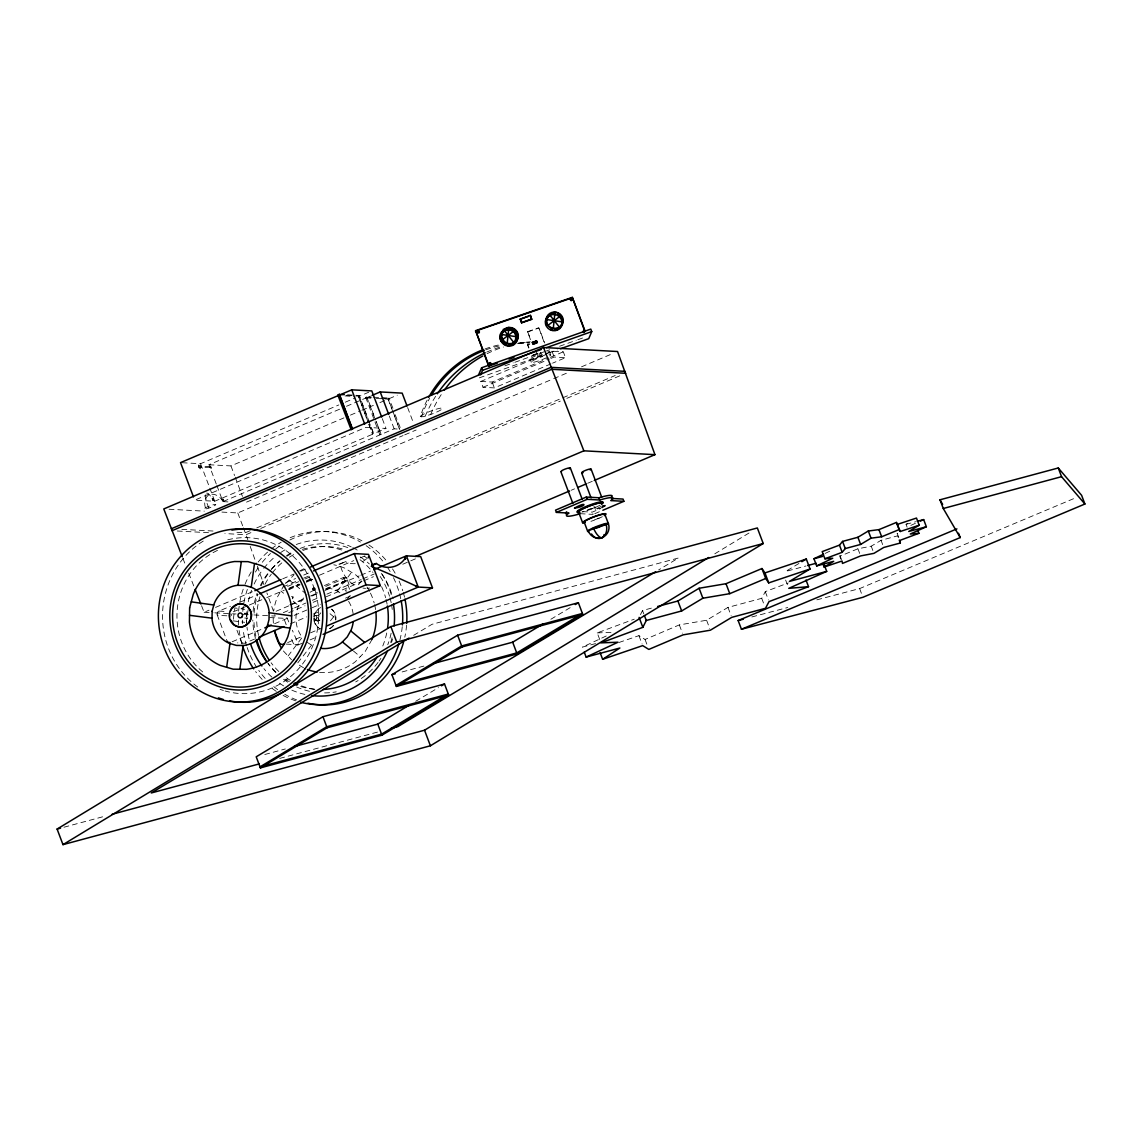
<?xml version="1.0" encoding="UTF-8"?>
<svg xmlns="http://www.w3.org/2000/svg" width="1142" height="1142" viewBox="0 0 1142 1142"><rect width="100%" height="100%" fill="white"/><g stroke="black" fill="none" stroke-linecap="round" stroke-linejoin="round"><path stroke-width="0.75" stroke-dasharray="5 3.75" d="M314.65 588.872L313.422 589.215M335.534 619.892L334.877 613.953A11.563 10.963 -86.9 0 0 331.494 609.171M345.683 591.028L346.868 591.028M221.705 499.354C225.516 505.806 221.391 494.286 223.061 501.723M233.325 619.235L234.881 607.944L244.788 609.328M246.329 622.533L248.085 609.799M201.292 467.635C194.811 458.67 201.406 476.514 200.264 465.336M291.467 596.609L293.423 596.966L292.566 598.836M312.808 588.53L312.965 589.8L314.55 590.071M314.45 590.071L315.121 588.958M315.163 589.301L314.978 588.301M289.854 588.929L289.026 589.258L289.897 588.73M311.737 579.836L312.408 579.308L310.924 579.822M342.828 582.049L341.501 582.506M538.053 356.29L542.236 354.691L538.053 356.29L536.183 351.322M528.76 348.11L527.59 345.012L530.016 343.756M531.858 355.462L540.766 352.621M530.445 339.674L527.647 331.665L538.81 327.725L544.72 343.014M543.963 341.858L538.81 327.725M212.041 498.397C214.453 505.064 211.998 493.915 213.169 501.067M212.54 498.183L213.768 500.81M222.933 498.74L224.06 501.409M640.462 614.639L642.518 610.527L654.309 607.344M618.907 642.503L638.935 635.651L645.059 639.463L679.319 624.902L706.598 620.249L727.982 607.401L761.714 598.322L765.283 591.627L788.308 582.934M284.287 584.861L277.406 597.066A54.302 51.49 -86.9 0 0 273.737 610.727M313.422 588.687L314.678 588.701M371.978 639.491L365.083 651.697L355.447 661.632A54.302 51.49 -86.9 0 1 317.233 672.038M199.436 468.491L198.48 466.093M209.685 466.293C212.055 472.26 210.028 461.925 210.642 468.691M210.456 465.936L211.513 468.32M345.184 590.357L346.269 589.686M288.07 656.008L302.316 637.236L301.645 636.522A30.306 28.736 -86.9 0 1 298.305 606.445L302.145 599.621L306.97 594.654M314.236 621.519L320.816 612.84M337.275 591.142L351.536 572.328M311.595 645.102L297.091 663.759L304.3 668.256M330.466 620.82L335.091 614.867M347.125 599.379L351.251 594.083M358.46 584.79L361.557 580.821L356.618 575.497L345.084 568.302A54.302 51.49 -86.9 0 0 333.792 564.79M312.837 588.216L314.364 587.673M285.5 583.619L293.937 574.926M292.623 598.08L292.637 597.095M289.611 589.144L290.097 588.672M312.437 579.351L311.152 579.936M311.966 579.565L310.938 579.865M289.426 589.129L290.268 588.63M714.792 553.813L749.737 532.572M413.661 635.323L431.962 624.317L678.476 557.995L658.649 569.915M550.872 619.25L572.256 606.388M415.688 701.316L438.442 687.641M798.929 563.477L785.625 571.457L805.981 565.989M907.119 527.19L906.049 524.321L909.018 522.536M840.84 559.137L839.755 556.282L857.928 548.76L871.232 546.204L881.053 540.309L897.626 535.841L898.711 538.71M233.239 611.841L247.614 605.76M825.209 553.385L830.034 551.086L831.119 553.956M606.259 635.98L582.377 647.129L595.867 643.503M910.816 525.406L915.627 523.222M341.743 582.163L342.971 581.806L342.286 582.334M369.437 422.326L359.302 395.503L358.274 395.931L368.409 422.768M182.192 462.724L200.564 463.709L338.803 404.953M345.298 402.184L355.062 398.03M356.061 396.003L359.345 396.217L368.68 392.248M379.843 434.802L365.668 397.288L371.849 397.13M216.266 483.98L208.986 464.737L339.945 409.064M346.483 406.281L366.125 397.93M370.422 396.103L367.153 397.487L375.647 419.942M392.919 408.308L389.051 398.058L388.023 398.501L399.771 429.606M208.986 464.737L230.941 465.922L343.899 417.901M350.437 415.117L360.258 410.949M361.9 410.249L373.363 405.381M379.901 402.598L384.811 400.514M389.122 398.672L397.273 395.203M550.958 363.855L494.358 387.909L483.023 387.295L480.811 381.442L543.877 354.634M545.505 353.949L551.971 351.194L563.306 351.807L565.518 357.66L552.571 363.156M480.811 381.442L492.145 382.056L548.745 358.003M550.373 357.318L563.306 351.807M382.285 418.657L385.982 428.436L365.94 427.351L194.711 500.153L214.753 501.238L373.748 433.746L370.051 423.967M368.595 420.684L373.52 433.732L385.982 428.436M483.023 387.295L549.331 359.116M550.944 358.417L554.184 357.046L565.518 357.66M216.866 485.578L222.933 501.623L394.161 428.835L399.229 429.107M246.529 502.123L403.055 435.573M404.696 434.874L416.116 430.02M221.933 512.087L237.793 512.958L552.057 379.344M553.699 378.659L568.43 372.392M581.521 366.825L610.984 354.305M250.198 530.687L245.287 532.772L236.48 532.3M256.736 527.904L561.193 398.472M562.82 397.787L615.21 375.518M250.926 532.629L246.015 534.727L224.874 533.571M260.747 528.461L560.294 401.127M566.832 398.344L620.848 375.375M201.549 605.731L204.118 612.255L209.029 610.171M215.581 607.387L254.866 590.685M282.688 578.851L294.151 573.983M300.703 571.2L307.241 568.416M226.815 615.795L217.308 615.295L217.108 614.482A3.226 3.069 -86.9 0 1 219.021 611.084L230.427 606.245M240.205 602.091L258.121 594.468M285.828 582.691L295.592 578.537M303.743 575.068L310.267 572.299M283.088 586.917L297.391 580.835M303.743 578.138L310.096 575.44M287.598 586.403L298.719 581.678M305.085 578.98L311.438 576.267M249.213 605.089L265.158 598.308M266.757 597.623L284.315 590.157M289.069 588.13L298.604 584.076M306.556 580.707L312.908 578.009M319.446 575.225L353.792 560.622M360.33 557.853L366.868 555.069M288.783 588.887L299.903 584.147M306.256 581.449L312.608 578.751M288.826 589.643L299.946 584.918M306.313 582.22L312.665 579.508M324.428 585.546L343.499 577.452L346.426 577.609L350.109 587.359M325.77 586.388L346.426 577.609M325.656 588.787L346.354 580.778L350.665 592.17M289.84 604.817L304.143 598.736M310.496 596.024L318.447 592.655M325.698 589.558L346.354 580.778M276.093 611.255L289.126 605.717M290.753 605.017L303.843 599.479M311.795 596.095L318.447 593.24M324.97 590.471L359.188 575.925M360.815 575.24L370.579 571.086M283.287 612.669L292.966 608.543M294.579 607.858L305.885 603.047M312.351 600.307L318.804 597.566M326.883 594.125L361.172 579.551M362.813 578.851L374.291 573.969M571.243 490.246L574.526 488.847M587.659 483.266L592.584 481.182M288.683 612.726L304.985 605.802M313.136 602.334L319.646 599.564M326.169 596.795L362.014 581.549M363.641 580.864L373.42 576.696M402.755 564.234L417.415 557.995M232.126 641.775L263.16 628.571M274.594 623.718L287.656 618.165M294.193 615.381L310.524 608.443M312.166 607.744L320.331 604.275M345.541 598.122L351.893 595.425M254.495 639.092L244.688 643.26L237.565 642.875M290.439 623.803L306.784 616.866M313.308 614.082L319.846 611.313M582.563 511.616L592.284 512.13L600.378 508.69M287.627 642.603L302.33 636.351M310.481 632.882L320.288 628.714M594.754 513.7L601.22 510.945M301.873 643.374L298.205 644.859A4.311 4.083 -86.9 0 1 292.909 642.475L290.468 636.023M310.039 639.905L316.577 637.122M816.858 599.85L859.626 588.587L1075.036 498.083M599.736 639.534L597.223 632.896L634.253 619.178M601.049 506.434L595.196 509.418L600.578 508.119M527.59 345.012L529.931 343.97A106.848 103.679 -77.8 0 0 518.354 343.614M533.371 354.905L539.409 352.735M504.907 365.84L513.201 362.87M514.856 362.285L544.691 351.593M546.347 350.994L549.673 349.809M559.609 346.24L576.196 340.302M577.852 339.702L584.476 337.333M479.34 377.859L547.303 353.506M548.959 352.907L557.253 349.937M527.49 332.036L538.653 328.097M420.299 416.516A11.891 1.599 -20.7 0 1 432.147 410.549A11.891 1.599 -20.7 0 1 442.525 408.522A11.891 1.599 -20.7 0 1 430.677 414.489L423.04 416.744L420.299 416.516A106.577 104.736 -73.4 0 1 427.765 398.958M340.116 564.119L345.74 561.593L338.917 564.205L340.116 564.119A30.491 25.838 85.1 0 0 355.162 585.546M402.127 671.939L424.239 665.986M264.773 754.505L285.314 748.966M279.69 758.416L378.973 731.708M63.966 827.222L105.178 816.13M906.049 524.321L915.656 521.751M751.85 616.951L787.766 607.501M314.05 615.395L320.602 615.652M314.15 590.186L313.222 590.014M597.223 632.896L612.526 632.325M269.483 617.537L283.744 618.279M355.79 395.289L359.302 395.503M346.44 395.303L354.891 395.76M373.562 397.216L380.443 397.587M382.17 397.687L389.051 398.058M344.955 395.931L354.976 396.474M358.545 396.659L368.181 422.754M365.668 397.288L370.822 397.559M381.142 398.13L389.279 398.686M365.897 397.916L374.576 398.387M376.26 398.472L383.027 398.843M384.711 398.929L388.251 399.129M580.179 513.686L593.126 514.385L592.284 512.13M222.933 501.623L228 501.895M169.059 509.232L204.304 511.145M332.436 532.243L336.59 532.472M181.835 529.346L213.568 531.059M177.281 531.001L209.015 532.714M317.747 592.926L316.12 592.841L314.892 589.6M244.731 613.24L247.714 613.397M204.118 612.255L213.012 612.74M214.782 612.826L230.784 613.697M232.554 613.796L236.109 613.982M243.217 614.367L252.111 614.853M253.881 614.938L269.869 615.809M271.653 615.909L275.208 616.095L266.871 592.855M314.507 620.135L320.474 620.449M244.731 618.036L247.714 618.193M286.142 644.088L298.619 644.759L292.366 630.241M347.596 394.761L354.148 395.175M346.226 395.389L354.42 395.903M219.021 611.084L227.715 611.655M233.096 620.848L244.674 622.319M314.65 615.338L315.235 615.438A2.398 2.27 -86.9 0 1 316.52 618.978L315.106 620.063A2.398 2.27 -86.9 0 1 313.922 620.035M339.888 592.769L336.062 590.385A30.306 28.736 -86.9 0 0 325.855 588.002M306.87 642.161L313.308 646.172M289.112 579.893L305.585 593.526M330.009 613.725L335.562 618.322M280.846 590.971L283.587 593.24M293.209 601.192L298.704 605.731M313.822 618.25L319.703 623.104M353.406 650.983L360.272 656.664M283.387 650.954L291.581 659.805M313.065 589.8L312.751 588.858M286.813 617.337L289.597 623.789M182.92 558.438L185.489 564.962M188.701 573.113L193.84 586.16M527.647 331.665L530.602 339.302M898.797 537.539L897.169 533.243L897.626 535.841M881.053 540.309L882.666 544.606M871.232 546.204L872.859 550.501M857.928 548.76L860.083 554.484M859.626 588.587L862.367 595.838M839.884 555.269L841.497 559.566M785.625 580.05L788.137 586.688M765.283 591.627L768.409 599.935M761.714 598.322L763.598 603.304M727.982 607.401L731.123 615.695M706.598 620.249L709.739 628.543M679.319 624.902L682.459 633.196M551.971 351.194L554.184 357.046M549.545 351.907L550.658 354.848M642.518 610.527L643.774 613.839M645.059 639.463L646.943 644.431M593.94 506.077L595.482 509.503M638.935 635.651L642.061 643.96M527.747 344.57L528.917 347.682M530.159 359.33L531.273 362.271M492.145 382.056L494.358 387.909M407.637 407.566L413.69 423.611M395.175 414.717L400.2 427.565M388.094 399.115L399.6 429.592M389.308 416.002L394.161 428.835M376.246 421.555L381.1 434.388L376.018 421.541M366.682 396.845L375.418 419.928M359.073 395.489L367.967 419.057M369.023 424.396L372.72 434.188M368.795 424.381L372.492 434.174M343.499 577.452L344.713 580.678M230.941 465.922L234.581 475.543M235.195 477.142L242.461 496.399M286.199 624.731L283.516 617.479A3.226 3.069 -86.9 0 1 283.516 616.637M237.793 512.958L242.789 526.162M243.417 527.818L247.8 539.709M200.564 463.709L209.2 486.549M209.814 488.176L214.753 501.238M236.965 630.27L241.148 641.347A3.198 3.041 -86.9 0 0 243.931 643.36M217.166 614.81L226.901 640.576M250.184 546.347L256.736 564.619M257.335 566.275L263.888 584.547M313.807 619.692L314.507 622.604A11.563 10.963 -86.9 0 0 320.345 628.914M231.383 615.567L231.326 615.238A3.226 3.069 -86.9 0 1 231.426 613.982M485.036 348.924A106.577 104.736 -73.4 0 1 499.868 344.698M520.267 342.543A106.577 104.736 -73.4 0 1 528.803 342.843M421.412 416.973A106.848 103.679 -77.8 0 1 429.62 398.287M485.85 349.823A106.848 103.679 -77.8 0 1 500.253 345.712M425.224 416.23A117.954 111.745 -71 0 1 436.372 395.203M486.735 352.093A117.954 111.745 -71 0 1 500.639 346.925M518.24 343.185A117.954 111.745 -71 0 1 529.602 342.343M430.677 414.489A122.008 118.297 83.3 0 1 441.483 394.233M487.106 353.677A122.008 118.297 83.3 0 1 503.522 346.997M517.554 343.457A122.008 118.297 83.3 0 1 530.302 341.815M205.432 507.847A12.947 9.436 61 0 1 209.329 494.843A12.947 9.436 61 0 1 222.347 500.324M208.9 508.033A11.677 3.326 69 0 1 205.96 493.829M206.616 493.144A11.677 3.326 69 0 1 212.712 500.068M244.145 613.325A2.398 2.27 -86.9 0 1 247.015 615.624A2.398 2.27 -86.9 0 1 244.145 617.965M355.262 563.677A24.967 21.241 76.3 0 1 345.141 561.564M366.382 558.909A24.967 21.241 76.3 0 1 359.273 562.949M365.64 588.316A30.491 25.838 85.1 0 1 362.956 588.101M369.637 588.016A30.491 25.838 85.1 0 1 366.982 588.301M548.945 354.762A10.378 1.385 -20.7 0 1 549.759 355.947M546.518 357.731A10.378 1.385 -20.7 0 1 531.473 362.399A10.378 1.385 -20.7 0 1 542.693 356.461M547.832 351.807A10.378 1.385 -20.7 0 1 548.645 352.992M545.405 354.777A10.378 1.385 -20.7 0 1 530.359 359.445A10.378 1.385 -20.7 0 1 541.579 353.52M197.737 687.013A86.664 82.181 -86.9 0 1 203.947 540.651M227.743 539.809A78.027 73.987 -86.9 0 1 318.718 616.623A78.027 73.987 -86.9 0 1 225.102 690.981M223.432 690.482A78.027 73.987 -86.9 0 1 220.106 689.354M202.705 671.953A71.461 67.763 -86.9 0 1 219.707 549.388M319.874 620.363A2.398 2.27 -86.9 0 1 318.361 617.379A2.398 2.27 -86.9 0 1 321.188 615.752M333.293 625.402A11.563 10.963 -86.9 0 1 328.739 628.999M313.836 616.666A11.563 10.963 -86.9 0 1 320.645 607.558M331.822 609.186A11.563 10.963 -86.9 0 1 335.862 619.906M333.621 625.416A11.563 10.963 -86.9 0 1 329.067 629.014M318.218 627.401A11.563 10.963 -86.9 0 1 318.475 609.071M290.182 537.711A86.664 82.181 -86.9 0 1 360.487 542.079M366.168 545.705A86.664 82.181 -86.9 0 1 383.384 561.835M387.423 567.288A86.664 82.181 -86.9 0 1 390.179 571.614M393.476 577.681A86.664 82.181 -86.9 0 1 399.1 592.141M399.572 593.811A86.664 82.181 -86.9 0 1 400.799 598.908M402.269 626.658A86.664 82.181 -86.9 0 1 399.828 640.362M295.735 700.817A86.664 82.181 -86.9 0 1 282.045 694.85M276.293 691.353A86.664 82.181 -86.9 0 1 269.569 686.342M262.175 679.419A86.664 82.181 -86.9 0 1 255.608 671.582M241.961 643.974A86.664 82.181 -86.9 0 1 239.106 630.341M238.578 625.174A86.664 82.181 -86.9 0 1 238.35 619.935M238.635 611.184A86.664 82.181 -86.9 0 1 243.817 587.416M245.059 584.204A86.664 82.181 -86.9 0 1 251.269 571.828M258.149 562.021A86.664 82.181 -86.9 0 1 267.571 552.114M271.439 548.859A86.664 82.181 -86.9 0 1 281.189 542.207M289.797 540.038A86.664 82.181 -86.9 0 1 363.185 541.479M368.923 544.977A86.664 82.181 -86.9 0 1 386.453 560.736M392.52 568.93A86.664 82.181 -86.9 0 1 395.203 573.327M399.1 581.035A86.664 82.181 -86.9 0 1 402.755 590.7M403.254 592.355A86.664 82.181 -86.9 0 1 404.582 597.423M406.581 625.159A86.664 82.181 -86.9 0 1 404.796 637.179M296.749 699.946A86.664 82.181 -86.9 0 1 284.743 694.25M277.692 689.654A86.664 82.181 -86.9 0 1 273.723 686.57M265.158 678.391A86.664 82.181 -86.9 0 1 258.777 670.44M256.864 667.627A86.664 82.181 -86.9 0 1 247.157 647.514M246.629 645.858A86.664 82.181 -86.9 0 1 243.06 628.842M242.632 623.66A86.664 82.181 -86.9 0 1 242.504 620.163M242.789 611.413A86.664 82.181 -86.9 0 1 247.971 587.645M255.423 572.056A86.664 82.181 -86.9 0 1 260.205 564.933M262.303 562.249A86.664 82.181 -86.9 0 1 270.468 553.485M275.593 549.074A86.664 82.181 -86.9 0 1 282.459 544.192M300.103 548.445A74.644 70.775 -86.9 0 1 349.609 548.274M364.526 556.354A74.644 70.775 -86.9 0 1 367.267 558.395M381.457 573.355A74.644 70.775 -86.9 0 1 393.105 598.722M392.562 639.077A74.644 70.775 -86.9 0 1 391.52 642.475M336.233 691.838A74.644 70.775 -86.9 0 1 332.922 692.352M329.581 692.694A74.644 70.775 -86.9 0 1 322.829 692.894M309.496 691.267A74.644 70.775 -86.9 0 1 296.663 686.984M287.698 682.131A74.644 70.775 -86.9 0 1 282.117 678.162M275.722 672.467A74.644 70.775 -86.9 0 1 267.913 663.202M255.851 636.108A74.644 70.775 -86.9 0 1 253.924 620.32M254.095 613.183A74.644 70.775 -86.9 0 1 257.864 594.083M261.09 585.903A74.644 70.775 -86.9 0 1 269.155 572.342M271.296 569.601A74.644 70.775 -86.9 0 1 279.776 560.879M286.556 555.64A74.644 70.775 -86.9 0 1 292.423 552.057M302.887 550.487A71.718 68.006 -86.9 0 1 344.955 549.702M360.23 556.925A71.718 68.006 -86.9 0 1 369.337 563.92M380.186 576.482A71.718 68.006 -86.9 0 1 389.522 596.21M389.993 597.837A71.718 68.006 -86.9 0 1 391.192 602.819M391.506 604.503A71.718 68.006 -86.9 0 1 392.548 612.911M391.121 633.268A71.718 68.006 -86.9 0 1 387.766 644.73M380.914 658.292A71.718 68.006 -86.9 0 1 379.03 661.075M378.045 662.417A71.718 68.006 -86.9 0 1 366.596 674.508M365.312 675.55A71.718 68.006 -86.9 0 1 355.69 681.917M314.849 689.297A71.718 68.006 -86.9 0 1 299.39 685M290.539 680.504A71.718 68.006 -86.9 0 1 285.086 676.821M278.834 671.51A71.718 68.006 -86.9 0 1 271.111 662.774M258.549 635.409A71.718 68.006 -86.9 0 1 259.962 596.652M265.072 584.133A71.718 68.006 -86.9 0 1 271.325 574.14M272.338 572.813A71.718 68.006 -86.9 0 1 282.788 562.05M289.426 557.182A71.718 68.006 -86.9 0 1 295.136 553.87M302.216 549.373A71.461 67.763 -86.9 0 1 347.368 552.285M360.001 559.723A71.461 67.763 -86.9 0 1 372.92 572.399M381.571 586.645A71.461 67.763 -86.9 0 1 385.611 597.68M386.039 599.336A71.461 67.763 -86.9 0 1 387.124 604.318M386.724 632.996A71.461 67.763 -86.9 0 1 382.77 645.972M314.236 689.24A71.461 67.763 -86.9 0 1 300.346 686.385M289.354 681.688A71.461 67.763 -86.9 0 1 283.744 678.291M276.036 672.224A71.461 67.763 -86.9 0 1 268.156 663.716M255.465 638.421A71.461 67.763 -86.9 0 1 252.782 620.006M253.081 611.47A71.461 67.763 -86.9 0 1 257.107 593.283M260.362 585.532A71.461 67.763 -86.9 0 1 270.483 570.172M271.596 568.93A71.461 67.763 -86.9 0 1 280.061 560.993M286.785 556.297A71.461 67.763 -86.9 0 1 294.022 552.457M296.249 544.506A78.027 73.987 -86.9 0 1 351.194 546.861M352.792 547.646A78.027 73.987 -86.9 0 1 357.446 550.201M382.013 574.255A78.027 73.987 -86.9 0 1 391.549 595.696M392.049 637.707A78.027 73.987 -86.9 0 1 390.121 644.188M304.885 694.407A78.027 73.987 -86.9 0 1 291.495 689.996M283.63 685.899A78.027 73.987 -86.9 0 1 276.878 681.317M271.81 677.063A78.027 73.987 -86.9 0 1 263.93 668.655M249.084 638.792A78.027 73.987 -86.9 0 1 246.986 627.101M246.829 625.402A78.027 73.987 -86.9 0 1 246.958 610.128M248.271 601.691A78.027 73.987 -86.9 0 1 251.525 590.314M254.124 584.033A78.027 73.987 -86.9 0 1 262.76 569.658M263.788 568.331A78.027 73.987 -86.9 0 1 275.393 556.497M280.704 552.542A78.027 73.987 -86.9 0 1 288.084 548.131M348.595 601.32A30.306 28.736 -86.9 0 1 353.235 614.582M310.024 592.313A30.306 28.736 -86.9 0 1 316.919 589.158M366.967 587.031A54.302 51.49 -86.9 0 1 369.651 591.542M370.451 593.112A54.302 51.49 -86.9 0 1 374.176 602.962M374.619 604.675A54.302 51.49 -86.9 0 1 375.618 609.914M273.381 623.147A54.302 51.49 -86.9 0 1 273.252 616.023M299.589 571.029A54.302 51.49 -86.9 0 1 305.671 567.945M591.056 508.475A13.818 1.856 -20.7 0 1 587.687 509.703M602.348 516.698A12.519 1.67 -20.7 0 1 590.942 521.337M599.165 517.997A11.106 1.485 -20.7 0 1 591.213 521.009M600.107 505.149A13.818 1.856 -20.7 0 1 581.863 512.144M595.767 507.062A12.519 1.67 -20.7 0 1 586.845 510.503M209.942 466.95L198.794 467.078L209.942 466.95M206.131 508.861A6.31 0.842 -20.7 0 0 215.767 504.764A6.31 0.842 -20.7 0 0 207.944 506.648A6.31 0.842 -20.7 0 0 206.131 508.861"/><path stroke-width="1.5" d="M368.309 557.039L368.295 557.796M415.702 586.231L416.659 585.66M416.63 585.76L416.616 586.531M584.604 331.851C584.033 328.853 581.249 333.193 584.233 332.436M507.234 343.014L508.861 327.469A8.665 8.408 22.3 0 1 517.611 339.445A8.665 8.408 22.3 0 1 502.751 340.516A8.665 8.408 22.3 0 1 508.947 327.354M553.313 328.225A8.08 7.851 22.3 0 0 561.207 316.048C552.285 304.086 538.596 325.17 553.313 328.225L554.926 312.694M226.658 667.285L229.956 643.531M238.021 585.346L241.319 561.593M239.849 669.241L243.146 645.487M251.211 587.302L254.495 563.548M488.805 366.454L475.629 330.652L572.328 297.363L585.075 331.08M520.224 319.189L530.402 315.363L531.63 319.389L521.608 322.843L520.224 319.189L528.575 316.32M521.608 322.843L520.381 318.818M530.402 315.363L531.63 319.389M532.272 342.4L533.585 344.113L532.9 342.115M533.6 341.972L534.913 343.685L534.213 341.686M533 344.313L532.315 342.315M534.87 341.444L535.569 343.442L535.455 341.244M534.328 343.885L533.628 341.886M536.055 341.073L537.368 342.8L536.669 340.816M536.183 343.171L535.427 341.315M584.89 331.551L572.328 297.363M478.384 375.347L481.61 367.781L590.785 329.096L591.742 331.608L588.744 338.66L560.565 348.753M480.625 374.833L482.552 370.293L481.61 367.781M584.247 652.111L586.132 657.093L617.993 642.218L600.977 642.86L642.846 627.343L646.272 620.477L644.388 615.509M405.496 558.909L404.682 558.024L404.982 559.109M416.83 586.388L415.602 586.374M823.596 554.155L813.961 558.752L816.658 565.904L832.732 558.252L824.895 558.766L822.183 551.615L839.47 545.134L842.553 541.408L857.913 537.268L868.32 531.016L878.955 529.617L896.427 522.436L900.31 531.487L919.182 525.206L916.484 518.054L897.598 524.321M824.895 558.766L842.182 552.3L845.266 548.56L860.625 544.434L871.032 538.182L881.667 536.769L899.125 529.588L900.31 531.487M502.195 339.902L514.771 330.452M548.26 325.113L560.836 315.663M600.121 652.667L602.633 659.305L619.878 648.014L586.132 657.093M569.401 468.862C572.913 465.907 558.809 470.832 561.507 471.732M590.143 469.99C594.04 466.607 577.267 473.131 583.119 472.674M112.044 814.289L424.524 730.209L708.711 557.51M430.406 745.783L763.227 543.521L757.346 527.961L390.85 626.558L57.1 829.063L62.981 844.637L430.406 745.783L424.524 730.209M62.981 844.637L396.731 642.132L763.227 543.521M409.079 638.064L151.286 792.962L259.148 763.941M391.92 674.679L457.614 635.209L578.366 602.719L582.805 614.467L517.112 653.938L396.36 686.428L391.92 674.679L395.318 673.766M322.943 716.705L256.208 756.803L260.39 767.881L381.956 735.177L448.692 695.064L444.509 684.001L322.943 716.705L327.126 727.768L260.39 767.881M396.36 686.428L462.053 646.957L582.805 614.467M432.747 663.702L512.672 642.189L543.221 623.832M575.311 604.561L578.366 602.719M293.879 746.668L377.774 724.099L409.621 704.957M441.483 685.814L444.509 684.001M655.594 571.742L397.801 726.64L390.964 728.482M657.678 606.445L677.905 601.006L699.104 588.258L726.012 583.705L761.942 568.53L764.969 572.927L768.723 582.891L810.078 569.002L806.309 559.038L764.969 572.927M646.272 620.477L681.674 610.956L702.872 598.222L729.767 593.669L765.697 578.494L768.723 582.891M801.884 561.693L806.309 559.038M810.078 569.002L789.393 581.421L826.708 571.385L823.568 563.077M823.068 564.205L824.139 567.06L833.689 561.322L816.658 565.904M919.182 525.206L908.747 531.487L926.362 526.747L923.664 519.596L917.254 521.323M920.452 521.052L923.664 519.596M926.362 526.747L910.302 534.013L918.925 533.285L917.84 530.416M601.848 507.605L605.132 505.606L602.291 506.034M826.708 571.385L788.765 588.358L808.522 586.674L806.009 580.036M351.222 429.82L337.746 394.832L344.313 394.561M338.275 395.56L180.522 462.624L193.469 496.884M339.659 394.975L351.765 389.836L371.792 390.921L381.656 417.016M372.049 395.403L380.215 391.934L402.17 393.133L407.023 405.967M594.225 480.482L654.951 454.659L617.537 351.522L543.521 347.511L163.777 508.947L182.277 556.811M171.271 528.775L551.001 367.339L625.031 371.336M171.999 530.716L551.743 369.28L625.759 373.291M254.866 590.685L281.06 579.551M310.524 567.017L583.862 450.819L654.951 454.659M259.748 593.769L282.559 584.076M313.522 570.914L354.248 553.599L368.495 554.37L380.3 585.603L326.384 608.529M373.848 569.701L406.424 555.84L420.684 556.611L432.475 587.845L323.1 634.352M415.331 556.525L569.601 490.946M577.809 487.463L586.017 483.965M264.787 627.886L271.325 625.102M325.227 602.191L366.054 584.832L380.3 585.603M611.056 497.569A24.881 3.34 -20.7 0 0 601.577 496.998L599.022 497.755L586.303 497.07L555.54 510.146L556.397 512.401L568.959 513.072L567.574 514.043A24.881 3.34 -20.7 0 0 577.053 514.614L580.179 513.686M259.391 637.008L283.901 626.587M556.397 512.401L587.145 499.325L599.864 500.01L602.419 499.254A24.881 3.34 -20.7 0 1 611.912 499.825L610.784 500.596L623.889 501.309L623.032 499.068L611.57 498.44M326.812 625.944L418.229 587.074L432.475 587.845M602.848 510.26L623.889 501.309M741.443 629.256L960.208 537.582L943.278 508.504L939.994 499.796L1058.263 467.977L1081.617 495.328L1084.9 504.022L862.909 597.295L741.443 629.256L738.16 620.549L956.91 528.874M371.964 564.79L376.332 563.477A20.156 19.971 -16.1 0 0 405.039 558.524M808.522 586.674L769.037 601.591L765.483 608.286L731.751 617.351L710.367 630.198L683.087 634.866L648.827 649.413L642.689 645.615L602.633 659.305M918.925 533.285L899.882 540.409L900.339 543.007L883.751 547.461L873.944 553.356L860.625 555.911L842.468 563.434L842.039 560.993L824.139 567.06M482.552 370.293L541.351 349.466M546.39 347.682L591.742 331.608M284.372 643.988L283.93 644.145A4.254 4.04 -86.9 0 1 278.691 641.79L274.408 630.47M475.443 331.123L572.142 297.834M521.766 322.472L531.787 319.018M497.327 363.113L488.99 365.982L475.629 330.652M508.989 359.088L514 357.375M608.415 523.764L588.173 530.659A11.02 10.692 69.1 0 0 601.863 537.639A11.02 10.692 69.1 0 0 608.415 523.764L604.932 514.528A11.106 1.485 -20.7 0 0 592.498 517.483A11.106 1.485 -20.7 0 0 585.218 522.436M371.664 565.861L376.332 563.477M405.153 557.91C403.24 559.466 407.48 558.823 404.967 557.91M943.278 508.504L1061.546 476.685L1084.9 504.022M813.961 558.752L822.468 556.454M807.679 565.533L816.159 563.249M327.126 727.768L448.692 695.064M57.1 829.063L60.54 828.15M738.16 620.549L743.285 619.207M189.529 615.324L212.041 618.179M267.514 625.216L290.154 628.086M191.242 601.848L213.811 605.003M269.112 612.726L291.624 615.881M546.69 319.532L562.578 321.958M500.61 334.32L516.512 336.747M506.477 344.855L504.693 344.284L505.606 344.87M504.478 344.213L501.267 341.544A8.08 7.851 22.3 0 1 503.151 330.595M350.68 630.827L364.412 642.189M342.414 641.904L352.022 649.855M549.402 314.493L559.309 326.997M503.322 329.267L513.243 341.786M939.994 499.796L942.664 504.393M230.399 619.749L233.782 624.517A11.563 10.963 -86.9 0 0 244.631 626.13L249.184 622.533A11.563 10.963 -86.9 0 0 250.769 611.084L247.371 606.302A11.563 10.963 -86.9 0 0 236.537 604.703L231.983 608.301A11.563 10.963 -86.9 0 0 230.513 610.899M583.862 450.819L543.521 347.511M195.125 589.429L200.906 604.104M1058.263 467.977L1061.546 476.685M958.552 533.228L960.208 537.582M896.427 522.436L899.125 529.588M899.254 540.137L900.339 543.007M878.955 529.617L881.667 536.769M868.32 531.016L871.032 538.182M857.913 537.268L860.625 544.434M842.553 541.408L845.266 548.56M839.47 545.134L842.182 552.3M761.942 568.53L765.697 578.494M726.012 583.705L729.767 593.669M699.104 588.258L702.872 598.222M677.905 601.006L681.674 610.956M591.028 468.919L601.706 497.198M599.022 497.755L599.864 500.01M639.092 617.379L642.846 627.343M581.649 472.902L591.071 497.855M586.303 497.07L587.145 499.325M570.286 467.792L582.234 499.397M584.162 522.022L587.645 531.258M578.494 511.83L582.591 522.651M560.908 471.774L572.856 503.394M512.672 642.189L517.112 653.938M380.215 391.934L388.708 414.389M457.614 635.209L462.053 646.957M351.765 389.836L364.698 424.096M406.424 555.84L418.229 587.074M339.388 394.247L352.607 429.235M339.145 394.233L352.336 429.164M390.85 626.558L396.731 642.132M354.248 553.599L366.054 584.832M377.774 724.099L381.956 735.177M230.013 642.503A3.141 2.969 -86.9 0 1 228.857 642.418M227.815 641.861A3.141 2.969 -86.9 0 1 227.272 641.29M371.236 566.275A71.204 4.34 24.1 0 1 416.159 586.146M546.347 324.928A8.08 7.851 22.3 0 1 551.743 314.692A8.08 7.851 22.3 0 1 561.807 321.059A8.08 7.851 22.3 0 1 554.655 330.195M552.557 330.067A8.08 7.851 22.3 0 1 550.544 329.424M561.978 319.532A8.665 8.408 22.3 0 1 557.61 330.009A8.665 8.408 22.3 0 1 546.476 326.441A8.665 8.408 22.3 0 1 548.902 315.335M553.085 313.907A8.665 8.408 22.3 0 1 555.326 314.021M557.482 314.721A8.665 8.408 22.3 0 1 560.922 317.562M231.926 530.116A86.664 82.181 -86.9 0 1 326.912 616.38A86.664 82.181 -86.9 0 1 229.599 700.903M223.118 699.375A86.664 82.181 -86.9 0 1 218.35 697.862M229.685 616.823A11.563 10.963 -86.9 0 1 229.728 613.811M401.142 600.621A86.664 82.181 -86.9 0 1 402.427 624.931M398.901 643.731A86.664 82.181 -86.9 0 1 300.532 702.23M253.652 668.827A86.664 82.181 -86.9 0 1 242.475 645.644M404.953 599.136A86.664 82.181 -86.9 0 1 406.709 623.404M403.54 642.275A86.664 82.181 -86.9 0 1 307.926 703.215M266.942 661.775A74.644 70.775 -86.9 0 1 256.722 639.549M297.762 684.286A71.718 68.006 -86.9 0 1 294.836 682.887M269.198 660.076A71.718 68.006 -86.9 0 1 258.949 637.065M387.395 606.002A71.461 67.763 -86.9 0 1 387.595 627.986M377.445 656.507A71.461 67.763 -86.9 0 1 323.129 689.44M296.977 685.2A71.461 67.763 -86.9 0 1 293.708 683.83M266.186 661.061A71.461 67.763 -86.9 0 1 255.936 640.048M393.39 603.932A78.027 73.987 -86.9 0 1 394.104 625.973M387.638 650.526A78.027 73.987 -86.9 0 1 311.866 695.592M261.889 666A78.027 73.987 -86.9 0 1 250.483 643.645M353.121 622.49A30.306 28.736 -86.9 0 1 351.079 630.113L347.239 636.936L341.858 642.475A30.306 28.736 -86.9 0 1 320.531 648.285M375.832 611.655A54.302 51.49 -86.9 0 1 371.978 639.491M317.233 672.038A54.302 51.49 -86.9 0 1 307.426 669.526M281.474 648.071A54.302 51.49 -86.9 0 1 274.765 631.883M517.026 334.991A8.665 8.408 22.3 0 1 501.923 342.514L500.867 340.544A8.665 8.408 22.3 0 1 503.95 330.795M505.935 329.795A8.665 8.408 22.3 0 1 508.133 329.353M512.53 330.166A8.665 8.408 22.3 0 0 510.388 329.481L509.275 329.41L512.944 331.151A8.08 7.851 22.3 0 1 512.487 343.628M514.442 331.38A8.665 8.408 22.3 0 1 515.97 333.021M511.759 345.212A8.08 7.851 22.3 0 0 512.301 330.666L510.288 330.024A8.08 7.851 22.3 0 0 501.01 336.29M509.717 345.626A8.08 7.851 22.3 0 1 507.619 345.512M503.822 343.742A8.08 7.851 22.3 0 1 502.394 342.2M566.104 513.857A24.881 3.34 -20.7 0 1 566.717 511.787M577.795 512.087A13.818 1.856 -20.7 0 1 588.901 505.349A13.818 1.856 -20.7 0 1 602.719 502.551M583.99 523.036A12.519 1.67 -20.7 0 1 594.654 516.455A12.519 1.67 -20.7 0 1 604.289 515.613M579.579 512.601A13.818 1.856 -20.7 0 1 589.129 505.977A13.818 1.856 -20.7 0 1 601.934 504.05M579.893 512.216A12.519 1.67 -20.7 0 1 589.029 506.192A12.519 1.67 -20.7 0 1 601.449 503.893M588.715 531.672A11.106 1.485 -20.7 0 1 597.337 526.191A11.106 1.485 -20.7 0 1 607.887 524.364M591.499 533.985A11.106 8.622 78.9 0 0 602.905 537.211A11.106 8.622 78.9 0 0 605.845 523.564L598.037 527.518L593.412 527.804A11.106 4.382 66 0 0 599.864 537.14A11.106 4.382 66 0 0 604.047 534.599M431.305 395.346A106.848 103.679 -77.8 0 1 484.294 350.408M428.593 397.43A106.577 104.736 -73.4 0 1 483.423 349.523M437.315 393.79A117.954 111.745 -71 0 1 485.222 352.792M444.281 390.207A122.008 118.297 83.3 0 1 482.823 355.933M189.629 607.858L189.429 622.033A54.302 51.49 -86.9 0 0 220.192 665.386L233.125 669.183L246.572 669.298A54.302 51.49 -86.9 0 0 287.87 636.622L291.538 622.961L291.724 608.786A54.302 51.49 -86.9 0 0 260.961 565.433L248.028 561.65L234.595 561.521A54.302 51.49 -86.9 0 0 193.298 594.211L189.629 607.858M212.141 611.198L212.041 619.107A30.306 28.736 -86.9 0 0 229.199 643.303L236.423 645.416L243.917 645.487A30.306 28.736 -86.9 0 0 266.971 627.243L269.012 619.621L269.127 611.712A30.306 28.736 -86.9 0 0 251.954 587.516L244.745 585.403L237.236 585.332A30.306 28.736 -86.9 0 0 214.182 603.576L212.141 611.198M477.87 331.994C479.34 335.405 480.411 329.339 477.87 331.994M489.276 363.299C490.746 366.71 491.817 360.644 489.276 363.299M570.343 299.647C571.814 303.058 572.87 296.977 570.343 299.647M574.526 508.062C585.789 506.977 588.316 500.382 574.526 508.062M326.755 726.755L260.005 766.867L381.571 734.149L448.321 694.05L326.755 726.755M461.668 645.944L395.974 685.414L516.726 652.924L582.42 613.454L461.668 645.944M547.632 325.227A8.665 8.408 22.3 0 0 562.506 324.142A8.665 8.408 22.3 0 0 553.841 312.051A8.665 8.408 22.3 0 0 547.632 325.227M503.208 340.202A8.08 7.851 22.3 0 0 517.098 339.203A8.08 7.851 22.3 0 0 509.004 327.911A8.08 7.851 22.3 0 0 503.208 340.202M293.937 659.562A71.718 68.006 -86.9 0 0 250.426 544.406A71.718 68.006 -86.9 0 0 177.381 642.289A71.718 68.006 -86.9 0 0 293.937 659.562M248.856 622.504A11.563 10.963 -86.9 0 0 241.833 603.947A11.563 10.963 -86.9 0 0 230.056 619.721A11.563 10.963 -86.9 0 0 248.856 622.504M241.861 617.08A2.398 2.27 -86.9 0 0 240.834 613.068A2.398 2.27 -86.9 0 0 238.05 616.038A2.398 2.27 -86.9 0 0 241.861 617.08M305.057 668.755A86.664 82.181 -86.9 0 0 252.482 529.602A86.664 82.181 -86.9 0 0 164.205 647.885A86.664 82.181 -86.9 0 0 305.057 668.755M296.106 661.361A74.644 70.775 -86.9 0 0 250.826 541.508A74.644 70.775 -86.9 0 0 174.797 643.374A74.644 70.775 -86.9 0 0 296.106 661.361"/></g></svg>
